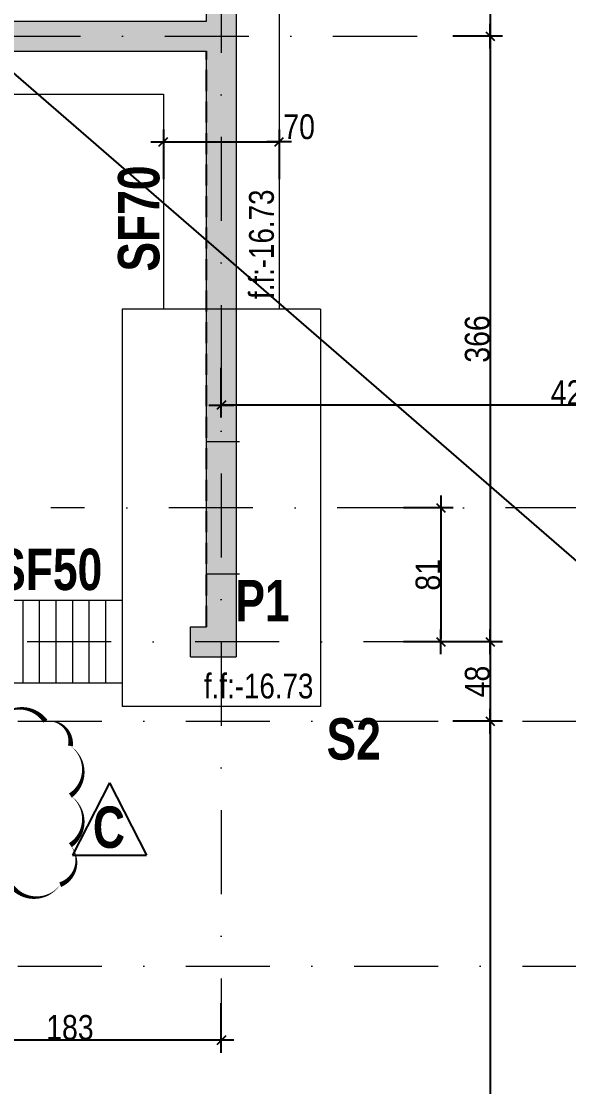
# Model space of a CAD drawing. Header units: centimetres. Extents: x 27441 to 36330, y -3271 to 929.
# Drawn here: x 29138 to 29468, y -848 to -204 of the extents above; entities that cross this region are included whole.
import ezdxf
from ezdxf.enums import TextEntityAlignment as Align

# ---------------------------------------------------------------- set-up
doc = ezdxf.new("R2010")
doc.units = ezdxf.units.CM
doc.header["$PDMODE"] = 1
doc.header["$PDSIZE"] = -2
doc.linetypes.add('CACHEX2', pattern=[19.05, 12.7, -6.35])
doc.linetypes.add('TIRETPTX2', pattern=[50.8, 25.4, -12.7, 0, -12.7])
for name, color, linetype in [('01_cote_gen', 4, 'Continuous'), ('01_murs_sup', 2, 'CACHEX2'), ('01_poch_murs', 253, 'Continuous'), ('01_poch_poteaux', 250, 'Continuous'), ('01_texte', 230, 'Continuous'), ('AA_COTES', 2, 'Continuous')]:
    doc.layers.add(name, color=color, linetype=linetype)
for name, color, linetype, lineweight in [('01_murs_coup', 5, 'Continuous', 60), ('01_sem', 42, 'Continuous', 15), ('01_tram_axes', 2, 'TIRETPTX2', 9)]:
    doc.layers.add(name, color=color, linetype=linetype, lineweight=lineweight)
doc.styles.add('impact', font='impact.ttf')
doc.styles.add('MATTE_TXT', font='arial.ttf')
doc.styles.add('STYLE2', font='ARIALN.TTF')
doc.dimstyles.new('JB50', dxfattribs={"dimscale": 0.1, "dimtxt": 150, "dimasz": 15, "dimexe": 0.1, "dimexo": 0.1, "dimgap": 0.09, "dimtad": 1, "dimdec": 1, "dimdsep": 46, "dimtxsty": 'STYLE2', "dimblk1": 'BOND_G', "dimblk2": 'BOND_D', "dimsah": 1, "dimcen": 1.5, "dimdle": 0.01, "dimse1": 1, "dimse2": 1, "dimclrd": 4, "dimclre": 2, "dimclrt": 6, "dimazin": 2, "dimtfac": 2.333333, "dimtdec": 1, "dimtix": 1, "dimtmove": 2, "dimatfit": 3, "dimldrblk": 'BOND_G', "dimfxl": 1, "dimtolj": 1, "dimtzin": 0, "dimarcsym": 0})

# ---------------------------------------------------------------- blocks, each defined once
blk = doc.blocks.new('BOND_G')
at = {"layer": 'AA_COTES', "color": 0}
for p, q in [((0, -5), (0, 15)), ((5, 0), (-5, 0)), ((1.77, 1.77), (-1.77, -1.77))]:
    blk.add_line(p, q, dxfattribs=at)
blk = doc.blocks.new('BOND_D')
at = {"layer": 'AA_COTES', "color": 0}
for p, q in [((0, 5), (0, -15)), ((5, 0), (-5, 0)), ((-1.77, -1.77), (1.77, 1.77))]:
    blk.add_line(p, q, dxfattribs=at)
blk = doc.blocks.new('*D1231')
at = {"layer": '01_cote_gen', "color": 4, "lineweight": -2, "transparency": 16777216}
blk.add_line((29420.94, -18.86), (29420.94, -211.86), dxfattribs=at)
at = {"layer": 'Defpoints', "color": 0, "lineweight": 0, "transparency": 16777216}
for p in [(29451.36, -17.36), (29397.01, -213.36), (29420.94, -213.36)]:
    blk.add_point(p, dxfattribs=at)
at = {"layer": '01_cote_gen', "color": 4, "lineweight": -2, "transparency": 16777216, "xscale": 1.5, "yscale": 1.5, "zscale": 1.5}
for name, p, rotation in [('BOND_G', (29420.94, -17.36), 90), ('BOND_D', (29420.94, -213.36), 270)]:
    blk.add_blockref(name, p, dxfattribs=dict(at, rotation=rotation))
at = {"layer": '01_cote_gen', "color": 6, "lineweight": 0, "transparency": 16777216, "insert": (29413.27, -115.36), "char_height": 15, "attachment_point": 5, "rotation": 90, "style": 'STYLE2'}
blk.add_mtext('\\A1;196', dxfattribs=at)
blk = doc.blocks.new('*D1232')
at = {"layer": '01_cote_gen', "color": 4, "lineweight": -2, "transparency": 16777216}
blk.add_line((29420.94, -214.86), (29420.94, -577.83), dxfattribs=at)
at = {"layer": 'Defpoints', "color": 0, "lineweight": 0, "transparency": 16777216}
for p in [(29397.01, -213.36), (29395.22, -579.33), (29420.94, -579.33)]:
    blk.add_point(p, dxfattribs=at)
at = {"layer": '01_cote_gen', "color": 4, "lineweight": -2, "transparency": 16777216, "xscale": 1.5, "yscale": 1.5, "zscale": 1.5}
for name, p, rotation in [('BOND_G', (29420.94, -213.36), 90), ('BOND_D', (29420.94, -579.33), 270)]:
    blk.add_blockref(name, p, dxfattribs=dict(at, rotation=rotation))
at = {"layer": '01_cote_gen', "color": 6, "lineweight": 0, "transparency": 16777216, "insert": (29413.27, -396.34), "char_height": 15, "attachment_point": 5, "rotation": 90, "style": 'STYLE2'}
blk.add_mtext('\\A1;366', dxfattribs=at)
blk = doc.blocks.new('*D1233')
at = {"layer": '01_cote_gen', "color": 4, "lineweight": -2, "transparency": 16777216}
blk.add_line((29420.94, -580.83), (29420.94, -625.86), dxfattribs=at)
at = {"layer": 'Defpoints', "color": 0, "lineweight": 0, "transparency": 16777216}
for p in [(29372.78, -579.33), (29358.89, -627.36), (29420.94, -627.36)]:
    blk.add_point(p, dxfattribs=at)
at = {"layer": '01_cote_gen', "color": 4, "lineweight": -2, "transparency": 16777216, "xscale": 1.5, "yscale": 1.5, "zscale": 1.5}
for name, p, rotation in [('BOND_G', (29420.94, -579.33), 90), ('BOND_D', (29420.94, -627.36), 270)]:
    blk.add_blockref(name, p, dxfattribs=dict(at, rotation=rotation))
at = {"layer": '01_cote_gen', "color": 6, "lineweight": 0, "transparency": 16777216, "insert": (29413.27, -603.34), "char_height": 15, "attachment_point": 5, "rotation": 90, "style": 'STYLE2'}
blk.add_mtext('\\A1;48', dxfattribs=at)
blk = doc.blocks.new('*D1237')
at = {"layer": '01_cote_gen', "color": 4, "lineweight": -2, "transparency": 16777216}
blk.add_line((29420.94, -628.86), (29420.94, -1655.86), dxfattribs=at)
at = {"layer": 'Defpoints', "color": 0, "lineweight": 0, "transparency": 16777216}
for p in [(29365.82, -627.36), (28927.52, -1657.36), (29420.94, -1657.36)]:
    blk.add_point(p, dxfattribs=at)
at = {"layer": '01_cote_gen', "color": 4, "lineweight": -2, "transparency": 16777216, "xscale": 1.5, "yscale": 1.5, "zscale": 1.5}
for name, p, rotation in [('BOND_G', (29420.94, -627.36), 90), ('BOND_D', (29420.94, -1657.36), 270)]:
    blk.add_blockref(name, p, dxfattribs=dict(at, rotation=rotation))
at = {"layer": '01_cote_gen', "color": 6, "lineweight": 0, "transparency": 16777216, "insert": (29413.27, -1142.36), "char_height": 15, "attachment_point": 5, "rotation": 90, "style": 'STYLE2'}
blk.add_mtext('\\A1;1030', dxfattribs=at)
blk = doc.blocks.new('*D911')
at = {"layer": '01_cote_gen', "color": 4, "lineweight": -2, "transparency": 16777216}
blk.add_line((29224.95, -277.17), (29291.95, -277.17), dxfattribs=at)
at = {"layer": 'Defpoints', "color": 0, "lineweight": 0, "transparency": 16777216}
for p in [(29293.45, -277.17), (29223.45, -284.1), (29293.45, -284.1)]:
    blk.add_point(p, dxfattribs=at)
at = {"layer": '01_cote_gen', "color": 4, "lineweight": -2, "transparency": 16777216, "xscale": 1.5, "yscale": 1.5, "zscale": 1.5, "rotation": 180}
blk.add_blockref('BOND_G', (29223.45, -277.17), dxfattribs=at)
at = {"layer": '01_cote_gen', "color": 4, "lineweight": -2, "transparency": 16777216, "xscale": 1.5, "yscale": 1.5, "zscale": 1.5}
blk.add_blockref('BOND_D', (29293.45, -277.17), dxfattribs=at)
at = {"layer": '01_cote_gen', "color": 6, "lineweight": 0, "transparency": 16777216, "insert": (29305.51, -268.18), "char_height": 15, "attachment_point": 5, "style": 'STYLE2'}
blk.add_mtext('\\A1;70', dxfattribs=at)
blk = doc.blocks.new('*D1254')
at = {"layer": '01_cote_gen', "color": 4, "lineweight": -2, "transparency": 16777216}
blk.add_line((29256.95, -820.15), (29076.95, -820.15), dxfattribs=at)
at = {"layer": 'Defpoints', "color": 0, "lineweight": 0, "transparency": 16777216}
for p in [(29075.45, -391.18), (29075.45, -820.15), (29258.45, -823.1)]:
    blk.add_point(p, dxfattribs=at)
at = {"layer": '01_cote_gen', "color": 4, "lineweight": -2, "transparency": 16777216, "xscale": 1.5, "yscale": 1.5, "zscale": 1.5, "rotation": 180}
blk.add_blockref('BOND_D', (29075.45, -820.15), dxfattribs=at)
at = {"layer": '01_cote_gen', "color": 4, "lineweight": -2, "transparency": 16777216, "xscale": 1.5, "yscale": 1.5, "zscale": 1.5}
blk.add_blockref('BOND_G', (29258.45, -820.15), dxfattribs=at)
at = {"layer": '01_cote_gen', "color": 6, "lineweight": 0, "transparency": 16777216, "insert": (29166.95, -812.49), "char_height": 15, "attachment_point": 5, "style": 'STYLE2'}
blk.add_mtext('\\A1;183', dxfattribs=at)
blk = doc.blocks.new('*D1255')
at = {"layer": '01_cote_gen', "color": 4, "lineweight": -2, "transparency": 16777216}
blk.add_line((29683.95, -436.37), (29259.95, -436.37), dxfattribs=at)
at = {"layer": 'Defpoints', "color": 0, "lineweight": 0, "transparency": 16777216}
for p in [(29258.45, -436.37), (29685.45, -436.37), (29258.45, -797.65)]:
    blk.add_point(p, dxfattribs=at)
at = {"layer": '01_cote_gen', "color": 4, "lineweight": -2, "transparency": 16777216, "xscale": 1.5, "yscale": 1.5, "zscale": 1.5, "rotation": 180}
blk.add_blockref('BOND_D', (29258.45, -436.37), dxfattribs=at)
at = {"layer": '01_cote_gen', "color": 4, "lineweight": -2, "transparency": 16777216, "xscale": 1.5, "yscale": 1.5, "zscale": 1.5}
blk.add_blockref('BOND_G', (29685.45, -436.37), dxfattribs=at)
at = {"layer": '01_cote_gen', "color": 6, "lineweight": 0, "transparency": 16777216, "insert": (29471.95, -428.83), "char_height": 15, "attachment_point": 5, "style": 'STYLE2'}
blk.add_mtext('\\A1;427', dxfattribs=at)
blk = doc.blocks.new('*D954')
at = {"layer": '01_cote_gen', "color": 4, "lineweight": -2, "transparency": 16777216}
blk.add_line((29391.14, -499.86), (29391.14, -577.83), dxfattribs=at)
at = {"layer": 'Defpoints', "color": 0, "lineweight": 0, "transparency": 16777216}
for p in [(29363.06, -498.36), (29363.06, -579.33), (29391.14, -579.33)]:
    blk.add_point(p, dxfattribs=at)
at = {"layer": '01_cote_gen', "color": 4, "lineweight": -2, "transparency": 16777216, "xscale": 1.5, "yscale": 1.5, "zscale": 1.5}
for name, p, rotation in [('BOND_G', (29391.14, -498.36), 90), ('BOND_D', (29391.14, -579.33), 270)]:
    blk.add_blockref(name, p, dxfattribs=dict(at, rotation=rotation))
at = {"layer": '01_cote_gen', "color": 6, "lineweight": 0, "transparency": 16777216, "insert": (29383.48, -538.84), "char_height": 15, "attachment_point": 5, "rotation": 90, "style": 'STYLE2'}
blk.add_mtext('\\A1;81', dxfattribs=at)

msp = doc.modelspace()

# ---------------------------------------------------------------- hatches: boundary and pattern name
at = {"layer": '01_poch_murs', "lineweight": 0}
h = msp.add_hatch(color=256, dxfattribs=at)
h.dxf.hatch_style = 1
h.paths.add_polyline_path([(30272.37, -9.36), (28880.45, -9.36), (28880.45, -339.33), (28899.45, -376.67), (28899.45, -222.36), (28907.32, -222.36), (28907.32, -204.36), (28899.45, -204.36), (28899.45, -34.36), (29249.45, -34.36), (29249.45, -204.36), (29095.89, -204.36), (29116.69, -222.36), (29249.45, -222.36), (29249.45, -337.26), (29267.45, -352.83), (29267.45, -34.36), (29675.45, -34.36), (29675.45, -458.36), (29695.45, -458.36), (29695.45, -34.36), (30252.37, -34.36), (30252.37, -458.36), (30272.37, -458.36)])
h.paths.add_polyline_path([(29095.89, -204.36), (29010.52, -204.36), (29010.52, -222.36), (29116.69, -222.36)], flags=17)
h = msp.add_hatch(color=256, dxfattribs=at)
h.dxf.hatch_style = 1
h.paths.add_polyline_path([(29267.45, -352.83), (29249.45, -337.26), (29249.45, -458.36), (29267.45, -458.36)])
h.paths.add_polyline_path([(29267.45, -538.36), (29249.45, -538.36), (29249.45, -570.33), (29239.88, -570.33), (29239.88, -588.33), (29267.45, -588.33)])
at = {"layer": '01_poch_poteaux', "lineweight": 0}
h = msp.add_hatch(color=256, dxfattribs=at)
h.dxf.hatch_style = 1
h.paths.add_polyline_path([(29267.45, -458.36), (29249.45, -458.36), (29249.45, -538.36), (29267.45, -538.36)])

# ---------------------------------------------------------------- linework, layer by layer
at = {"layer": '01_murs_coup', "lineweight": 18}
for p, q in [((29249.45, -204.36), (29249.45, -34.36)), ((29267.45, -34.36), (29267.45, -588.33)), ((29010.52, -204.36), (29249.45, -204.36)), ((29010.52, -204.36), (29249.45, -204.36)), ((29010.52, -222.36), (29249.45, -222.36)), ((29249.45, -570.33), (29249.45, -222.36)), ((29239.88, -570.33), (29249.45, -570.33)), ((29239.88, -570.33), (29249.45, -570.33)), ((29239.88, -588.33), (29239.88, -570.33)), ((29239.88, -588.33), (29267.45, -588.33)), ((29239.88, -588.33), (29267.45, -588.33))]:
    msp.add_line(p, q, dxfattribs=at)
at = {"layer": '01_murs_sup'}
msp.add_line((29249.45, -570.33), (29249.45, -222.36), dxfattribs=at)
at = {"layer": '01_poch_murs', "lineweight": 18}
for p, q in [((29138.45, -554.33), (29138.45, -604.33)), ((29148.45, -554.33), (29148.45, -604.33)), ((29158.45, -554.33), (29158.45, -604.33)), ((29168.45, -554.33), (29168.45, -604.33)), ((29178.45, -554.33), (29178.45, -604.33)), ((29188.45, -554.33), (29188.45, -604.33))]:
    msp.add_line(p, q, dxfattribs=at)
at = {"layer": '01_poch_poteaux', "lineweight": 18}
for p, q in [((29249.45, -458.36), (29269.45, -458.36)), ((29249.45, -538.36), (29269.45, -538.36))]:
    msp.add_line(p, q, dxfattribs=at)
at = {"layer": '01_sem', "lineweight": 18}
for p, q in [((29293.45, -79.36), (29293.45, -378.36)), ((29100.45, -248.36), (29223.45, -248.36)), ((29223.45, -248.36), (29223.45, -378.36)), ((29318.45, -378.36), (29198.45, -378.36)), ((29198.45, -378.36), (29198.45, -618.36)), ((29318.45, -378.36), (29318.45, -618.36)), ((29198.45, -554.33), (29085.46, -554.33)), ((29198.45, -604.33), (29065.46, -604.33)), ((29318.45, -618.36), (29198.45, -618.36))]:
    msp.add_line(p, q, dxfattribs=at)
at = {"layer": '01_texte'}
for p, q in [((29913, -911.5), (28900.45, -34.36)), ((29190.88, -664.54), (29168.59, -708.23)), ((29190.88, -664.54), (29213.16, -708.23)), ((29168.59, -708.23), (29213.16, -708.23))]:
    msp.add_line(p, q, dxfattribs=at)
msp.add_lwpolyline([(29122.13, -627.36, 0, 3, -0.520567), (29152.13, -627.36, 0, 3, -0.520567), (29167.22, -642.27, 0, 3, -0.520567), (29167.22, -672.27, 0, 3, -0.520567), (29167.22, -702.27, 0, 3, -0.520567), (29161.07, -726.13, 0, 3, -0.520567), (29131.07, -726.13, 0, 3, -0.520567)], format="xyseb", dxfattribs=at)
at = {"layer": '01_tram_axes', "ltscale": 2}
for p, q in [((29258.45, 30.88), (29258.45, -823.1)), ((28817.45, -213.36), (29397.01, -213.36)), ((31006.46, -498.36), (29155.43, -498.36)), ((29395.22, -579.33), (29032.07, -579.33)), ((28626.87, -627.36), (36267.9, -627.36)), ((28626.87, -775.36), (36267.9, -775.36))]:
    msp.add_line(p, q, dxfattribs=at)

# ---------------------------------------------------------------- texts
at = {"layer": '01_texte', "style": 'impact'}
msp.add_text('SF70', height=25, rotation=90, dxfattribs=at).set_placement((29228.52, -291.48), align=Align.BOTTOM_RIGHT)
at = {"layer": '01_texte', "style": 'MATTE_TXT', "width": 0.8}
msp.add_text('f.f:-16.73', height=15, rotation=90, dxfattribs=at).set_placement((29294.72, -372.19), align=Align.BOTTOM_LEFT)
at = {"layer": '01_texte', "style": 'impact'}
for s, p in [('SF50', (29186.51, -555.58)), ('P1', (29299.79, -574.46)), ('S2', (29354.93, -658.03)), ('C', (29200.2, -711.36))]:
    msp.add_text(s, height=25, dxfattribs=at).set_placement(p, align=Align.BOTTOM_RIGHT)
at = {"layer": '01_texte', "style": 'MATTE_TXT', "width": 0.8}
msp.add_text('f.f:-16.73', height=15, dxfattribs=at).set_placement((29247.95, -618.06), align=Align.BOTTOM_LEFT)

# ---------------------------------------------------------------- dimensions: what is measured, and where the dimension line sits
at = {"layer": '01_cote_gen', "lineweight": 0}
for base, p1, p2, picture, middle in [((29420.94, -213.36), (29451.36, -17.36), (29397.01, -213.36), '*D1231', (29413.27, -115.36)), ((29420.94, -579.33), (29397.01, -213.36), (29395.22, -579.33), '*D1232', (29413.27, -396.34)), ((29391.14, -579.33), (29363.06, -498.36), (29363.06, -579.33), '*D954', (29383.48, -538.84)), ((29420.94, -627.36), (29372.78, -579.33), (29358.89, -627.36), '*D1233', (29413.27, -603.34)), ((29420.94, -1657.36), (29365.82, -627.36), (28927.52, -1657.36), '*D1237', (29413.27, -1142.36))]:
    dim = msp.add_linear_dim(base=base, p1=p1, p2=p2, angle=90, dimstyle='JB50', dxfattribs=at)
    dim.commit()
    dim.dimension.update_dxf_attribs({"geometry": picture, "text_midpoint": middle})
dim = msp.add_linear_dim(base=(29293.45, -277.17), p1=(29223.45, -284.1), p2=(29293.45, -284.1), dimstyle='JB50', dxfattribs=at)
dim.commit()
dim.dimension.update_dxf_attribs({"geometry": '*D911', "text_midpoint": (29305.51, -268.18), "dimtype": 160})
for base, p1, p2, picture, middle in [((29075.45, -820.15), (29258.45, -823.1), (29075.45, -391.18), '*D1254', (29166.95, -812.49)), ((29258.45, -436.37), (29685.45, -436.37), (29258.45, -797.65), '*D1255', (29471.95, -428.83))]:
    dim = msp.add_linear_dim(base=base, p1=p1, p2=p2, dimstyle='JB50', dxfattribs=at)
    dim.commit()
    dim.dimension.update_dxf_attribs({"geometry": picture, "text_midpoint": middle})

doc.saveas('drawing.dxf')
